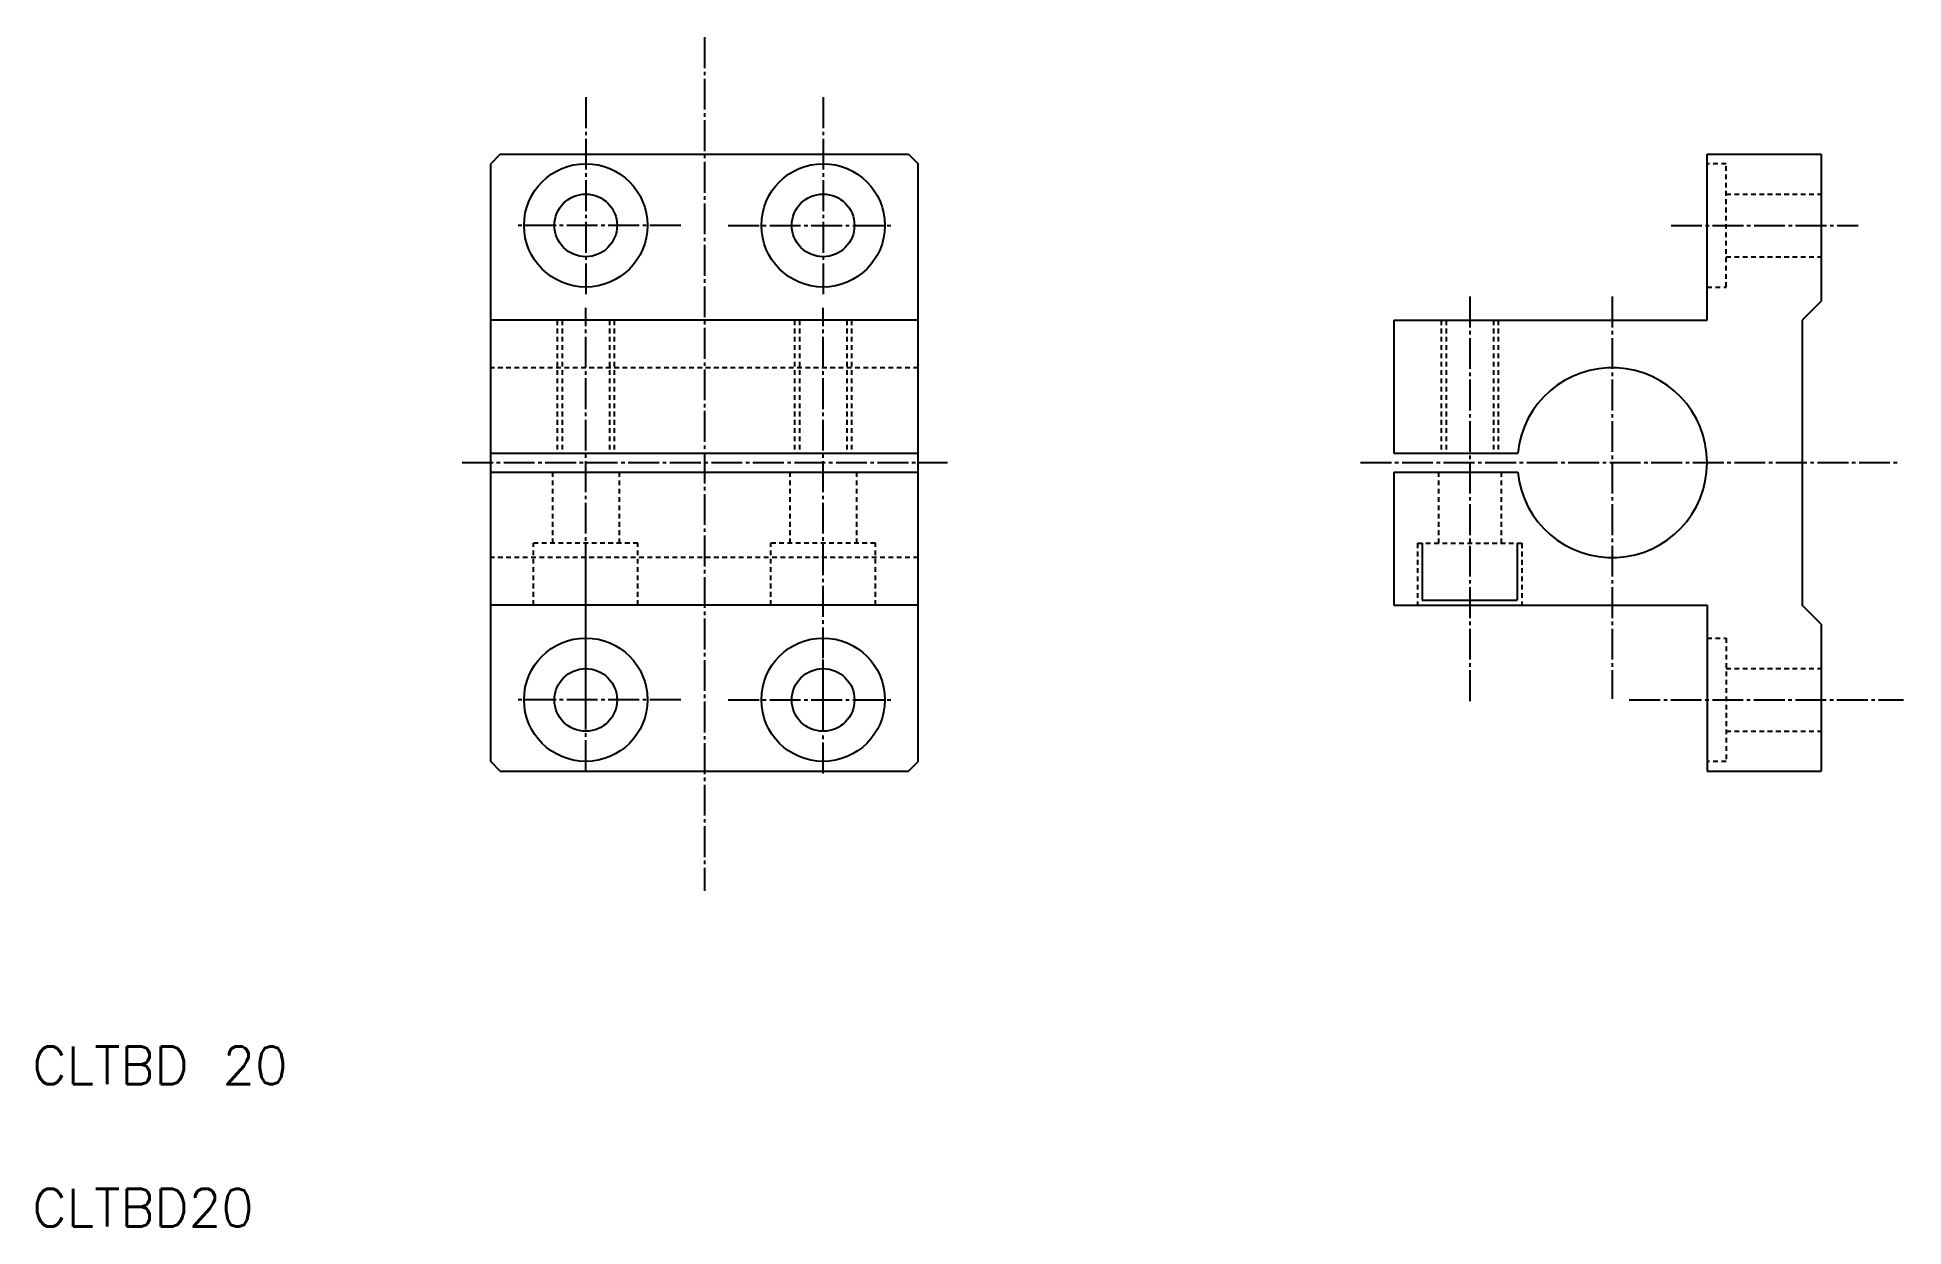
# Model space of a CAD drawing. Extents: x 2047 to 2243, y 141 to 266.
import ezdxf

# ---------------------------------------------------------------- set-up
doc = ezdxf.new("R2010")
doc.units = 0
doc.header["$LTSCALE"] = 0.25
doc.linetypes.add('CENTER', pattern=[17.5, 13, -1.5, 1.5, -1.5])
doc.linetypes.add('DASHED', pattern=[3.5, 2, -1.5])
doc.layers.get('0').update_dxf_attribs({"linetype": 'CONTINUOUS'})
doc.layers.add('CENTER', color=1, linetype='CENTER')
doc.styles.get("Standard").update_dxf_attribs({"font": 'txt.shx'})

msp = doc.modelspace()

# ---------------------------------------------------------------- linework, layer by layer
at = {"color": 7, "linetype": 'CONTINUOUS'}
for p, q in [((2095.55, 254.08), (2094.55, 253.08)), ((2095.55, 254.08), (2138.55, 254.08)), ((2138.55, 254.08), (2139.55, 253.08)), ((2222.65, 236.58), (2222.65, 254.08)), ((2222.65, 254.08), (2234.65, 254.08)), ((2234.65, 254.08), (2234.65, 238.58)), ((2094.55, 190.08), (2094.55, 253.08)), ((2139.55, 190.08), (2139.55, 253.08)), ((2234.65, 238.58), (2232.65, 236.58)), ((2139.55, 236.58), (2094.55, 236.58)), ((2189.65, 236.58), (2189.65, 222.58)), ((2189.65, 236.58), (2222.65, 236.58)), ((2232.65, 236.58), (2232.65, 206.58)), ((2094.55, 222.58), (2139.55, 222.58)), ((2189.65, 222.58), (2202.7, 222.58)), ((2094.55, 220.58), (2139.55, 220.58)), ((2189.65, 220.58), (2202.7, 220.58)), ((2189.65, 220.58), (2189.65, 206.58)), ((2139.55, 206.58), (2094.55, 206.58)), ((2189.65, 206.58), (2222.65, 206.58)), ((2222.65, 206.58), (2222.65, 189.08)), ((2234.65, 204.58), (2232.65, 206.58)), ((2234.65, 204.58), (2234.65, 189.08)), ((2095.55, 189.08), (2094.55, 190.08)), ((2095.55, 189.08), (2138.55, 189.08)), ((2138.55, 189.08), (2139.55, 190.08)), ((2222.65, 189.08), (2234.65, 189.08))]:
    msp.add_line(p, q, dxfattribs=at)
at = {"color": 3, "linetype": 'DASHED'}
for p, q in [((2224.65, 253.08), (2222.65, 253.08)), ((2224.65, 240.08), (2224.65, 253.08)), ((2224.65, 249.88), (2234.65, 249.88)), ((2224.65, 243.28), (2234.65, 243.28)), ((2222.65, 240.08), (2224.65, 240.08)), ((2101.55, 236.58), (2101.55, 222.58)), ((2102.05, 236.58), (2102.05, 222.58)), ((2107.05, 236.58), (2107.05, 222.58)), ((2107.55, 236.58), (2107.55, 222.58)), ((2126.55, 236.58), (2126.55, 222.58)), ((2127.05, 236.58), (2127.05, 222.58)), ((2132.05, 236.58), (2132.05, 222.58)), ((2132.55, 236.58), (2132.55, 222.58)), ((2194.65, 236.58), (2194.65, 222.58)), ((2195.15, 236.58), (2195.15, 222.58)), ((2200.15, 236.58), (2200.15, 222.58)), ((2200.65, 236.58), (2200.65, 222.58)), ((2139.55, 231.58), (2094.55, 231.58)), ((2101.05, 220.58), (2101.05, 213.08)), ((2108.05, 220.58), (2108.05, 213.08)), ((2126.05, 220.58), (2126.05, 213.08)), ((2133.05, 220.58), (2133.05, 213.08)), ((2194.35, 220.58), (2194.35, 213.08)), ((2200.95, 220.58), (2200.95, 213.08)), ((2099.05, 206.58), (2099.05, 213.08)), ((2110.05, 213.08), (2099.05, 213.08)), ((2110.05, 206.58), (2110.05, 213.08)), ((2124.05, 206.58), (2124.05, 213.08)), ((2135.05, 213.08), (2124.05, 213.08)), ((2135.05, 206.58), (2135.05, 213.08)), ((2192.15, 213.08), (2203.15, 213.08)), ((2192.15, 213.08), (2192.15, 206.58)), ((2203.15, 213.08), (2203.15, 206.58)), ((2139.55, 211.58), (2094.55, 211.58)), ((2222.65, 203.08), (2224.65, 203.08)), ((2224.65, 203.08), (2224.65, 190.08)), ((2224.65, 199.88), (2234.65, 199.88)), ((2224.65, 193.28), (2234.65, 193.28)), ((2224.65, 190.08), (2222.65, 190.08))]:
    msp.add_line(p, q, dxfattribs=at)
at = {"color": 3, "linetype": 'CONTINUOUS'}
for p, q in [((2192.65, 213.08), (2192.65, 207.08)), ((2202.65, 213.08), (2202.65, 207.08)), ((2192.65, 207.08), (2202.65, 207.08))]:
    msp.add_line(p, q, dxfattribs=at)
at = {"color": 7, "linetype": 'CONTINUOUS'}
for centre, radius in [((2104.55, 246.58), 6.5), ((2129.55, 246.58), 6.5), ((2104.55, 246.58), 3.3), ((2129.55, 246.58), 3.3), ((2104.55, 196.6), 6.5), ((2129.55, 196.6), 6.5), ((2104.55, 196.58), 3.3), ((2129.55, 196.58), 3.3)]:
    msp.add_circle(centre, radius, dxfattribs=at)
msp.add_arc((2212.65, 221.58), 10, 185.7392, 174.2608, dxfattribs=at)
at = {"layer": 'CENTER', "color": 1, "linetype": 'CENTER'}
for p, q in [((2117.05, 266.4), (2117.05, 176.48)), ((2104.55, 260.08), (2104.55, 239.08)), ((2129.55, 260.08), (2129.55, 239.08)), ((2114.55, 246.58), (2097.05, 246.58)), ((2119.55, 246.58), (2137.05, 246.58)), ((2218.85, 246.58), (2238.55, 246.58)), ((2104.55, 196.6), (2104.55, 237.88)), ((2129.55, 196.6), (2129.55, 237.88)), ((2197.65, 239.08), (2197.65, 196.12)), ((2212.65, 239.08), (2212.65, 196.68)), ((2091.53, 221.58), (2142.64, 221.58)), ((2186.15, 221.58), (2242.65, 221.58)), ((2104.55, 189.08), (2104.55, 210.08)), ((2129.55, 188.83), (2129.55, 204.08)), ((2114.55, 196.58), (2097.05, 196.58)), ((2119.55, 196.58), (2137.05, 196.58)), ((2214.45, 196.58), (2243.35, 196.58))]:
    msp.add_line(p, q, dxfattribs=at)

# ---------------------------------------------------------------- texts
at = {"color": 7, "linetype": 'CONTINUOUS'}
for s, p in [('CLTBD 20', (2046.27, 156.08)), ('CLTBD20', (2046.27, 141.08))]:
    msp.add_text(s, height=4, dxfattribs=at).set_placement(p)

doc.saveas('drawing.dxf')
